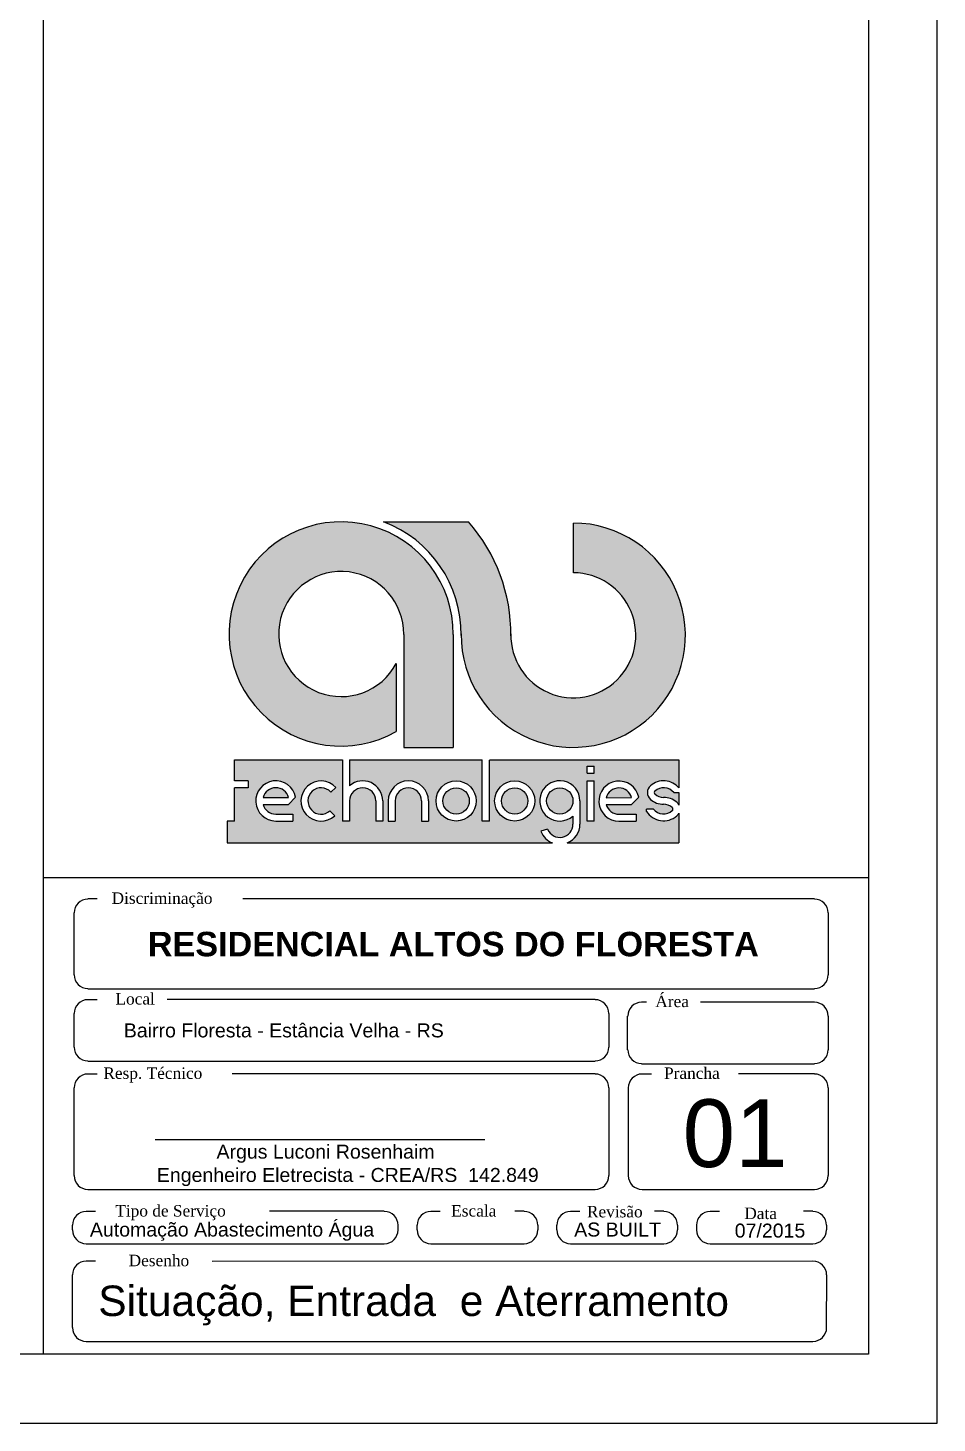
# Model space of a CAD drawing. Header units: millimetres. Extents: x 100 to 940, y 100 to 694.
# Drawn here: x 741.6 to 940, y 100 to 404.3 of the extents above; entities that cross this region are included whole.
import ezdxf

# ---------------------------------------------------------------- set-up
doc = ezdxf.new("R2010")
doc.units = ezdxf.units.MM
doc.layers.add('PRANCHA', color=7, linetype='Continuous')
doc.layers.add('selo', color=7, linetype='Continuous')
doc.styles.get("Standard").update_dxf_attribs({"font": 'arial.ttf'})

msp = doc.modelspace()

# ---------------------------------------------------------------- hatches: boundary and pattern name
at = {"layer": 'selo'}
h = msp.add_hatch(color=256, dxfattribs=at)
h.dxf.hatch_style = 1
h.paths.add_polyline_path([(837.73092, 296.58699), (819.20114, 296.58699, -0.314958049), (836.12145, 271.82395, 2.411144362), (860.60999, 296.31619), (860.60999, 285.47058, -2.451289516), (846.9789, 272.12862, 0.182442526)])
h.paths.add_polyline_path([(840.74664, 244.65273), (811.76705, 244.65273), (811.76705, 239.01739, -0.642985918), (819.02614, 235.70631), (819.02614, 231.32163), (817.51586, 231.32163), (817.51586, 235.70631, 1), (811.76705, 235.70631), (811.76705, 231.32163), (810.25677, 231.32163), (810.25677, 244.65273), (786.64125, 244.65273), (786.64125, 240.09099), (789.65402, 240.09099), (789.65402, 238.58071), (786.62957, 238.58071), (786.62957, 231.32163), (785.08847, 231.32163), (785.08847, 226.53182), (856.07012, 226.53182, -0.214083856), (853.55072, 229.0896), (855.00333, 229.52154, 0.821242108), (860.53482, 230.61795), (860.53482, 232.39523, -4.602019925), (862.0451, 235.70631), (862.0451, 230.61795, -0.309238088), (859.2507, 226.53182), (883.65313, 226.53182), (883.65313, 233.05962, -0.100697015), (883.17412, 232.4407, -0.459879574), (876.59833, 233.42091), (876.59833, 233.93365), (878.08822, 233.93165, 0.427074358), (882.21215, 233.60979, 0.410877251), (882.21379, 234.24323, 0.186202511), (880.31776, 234.97594, -0.181324522), (877.4442, 236.04656, -0.458616022), (877.44233, 239.02144, -0.417740065), (883.65313, 238.54035), (883.65313, 244.65273), (842.28774, 244.65273), (842.28774, 231.31839), (840.74664, 231.31839)])
h.paths.add_polyline_path([(839.41486, 235.70631, -1), (830.64549, 235.70631, -1)], flags=16)
h.paths.add_polyline_path([(837.90458, 235.70631, -1), (832.15577, 235.70631, -1)], flags=0)
h.paths.add_polyline_path([(852.19314, 235.70631, -1), (843.42377, 235.70631, -1)], flags=16)
h.paths.add_polyline_path([(850.68286, 235.70631, -1), (844.93405, 235.70631, -1)], flags=0)
h.paths.add_polyline_path([(828.98419, 235.70631), (828.98419, 231.32163), (827.47391, 231.32163), (827.47391, 235.70631, 1), (821.72511, 235.70631), (821.72511, 231.32163), (820.21483, 231.32163), (820.21483, 235.70631, -1)], flags=16)
h.paths.add_polyline_path([(863.61827, 243.29733), (865.15938, 243.29733), (865.15938, 241.77712), (863.61827, 241.77712)], flags=16)
h.paths.add_polyline_path([(863.61827, 240.09099), (865.15936, 240.09099), (865.15936, 231.28088), (863.61827, 231.28088)], flags=16)
h.paths.add_polyline_path([(874.86985, 236.49168), (873.3363, 234.90736), (867.79109, 234.90736, 0.338023107), (870.5637, 232.79116), (874.30923, 232.79116), (874.30923, 231.28088), (870.5637, 231.28088, -2.123663361)], flags=16)
h.paths.add_polyline_path([(867.78304, 236.39367, -0.767778381), (873.33673, 236.42218)], flags=0)
h.paths.add_polyline_path([(808.77993, 238.65754), (807.66861, 237.63484, 2.414213562), (807.49995, 233.57332), (808.52265, 232.462, -2.414213562)], flags=16)
h.paths.add_polyline_path([(799.98571, 236.53243), (798.45216, 234.94811), (792.90695, 234.94811, 0.338023107), (795.67956, 232.83191), (799.42509, 232.83191), (799.42509, 231.32163), (795.67956, 231.32163, -2.123663361)], flags=16)
h.paths.add_polyline_path([(798.45259, 236.46293), (792.8989, 236.43441, -0.767778381)], flags=0)
h.paths.add_polyline_path([(832.15577, 235.70631, 1), (837.90458, 235.70631, 1)], flags=0)
h.paths.add_polyline_path([(850.68286, 235.70631, 1), (844.93405, 235.70631, 1)], flags=0)
h.paths.add_polyline_path([(854.78601, 235.70631, 1), (860.53482, 235.70631, 1)], flags=17)
h.paths.add_polyline_path([(873.33673, 236.42218, 0.767778381), (867.78304, 236.39367)], flags=0)
h.paths.add_polyline_path([(880.29869, 236.4862, -0.181324522), (883.17226, 235.41558, -0.101013204), (883.65313, 234.79505), (883.65313, 237.52898), (882.52824, 237.53048, 0.427074358), (878.40431, 237.85235, 0.410877251), (878.40267, 237.2189, 0.186202511)], flags=17)
h.paths.add_polyline_path([(798.45259, 236.46293, 0.767778381), (792.8989, 236.43441)], flags=0)
h = msp.add_hatch(color=256, dxfattribs=at)
h.dxf.hatch_style = 1
h.paths.add_polyline_path([(821.97338, 250.81645), (821.97338, 265.66838, -8.182777656), (823.58934, 272.03733), (823.58934, 247.37944), (834.40313, 247.37944), (834.40313, 271.98194, 3.718523852)])
h = msp.add_hatch(color=256, dxfattribs=at)
h.dxf.hatch_style = 1
h.paths.add_polyline_path([(792.8989, 236.43441), (798.45259, 236.46293, 0.767778381)])
h.paths.add_polyline_path([(832.15577, 235.70631, 1), (837.90458, 235.70631, 1)])
h.paths.add_polyline_path([(844.93405, 235.70631, 1), (850.68286, 235.70631, 1)])
h.paths.add_polyline_path([(867.78304, 236.39367), (873.33673, 236.42218, 0.767778381)])

# ---------------------------------------------------------------- linework, layer by layer
for p, q in [((745, 198.72164), (745, 679)), ((745, 219), (925, 219)), ((745, 219), (925, 219))]:
    msp.add_line(p, q)
for points in [[(100, 100), (940, 100), (940, 693.93939), (100, 693.93939)], [(150, 679), (925, 679), (925, 115), (150, 115)], [(745, 115), (745, 219), (925, 219), (925, 115)], [(745, 115), (745, 219), (925, 219), (925, 115)]]:
    msp.add_lwpolyline(points, close=True)
at = {"layer": 'PRANCHA'}
for p, q in [((756.6886, 214.33196), (754.6558, 214.33196)), ((913.2142, 214.33196), (788.44802, 214.33196)), ((751.6066, 211.28276), (751.6066, 197.78275)), ((916.2634, 197.78275), (916.2634, 211.28276)), ((754.6558, 194.73355), (913.2142, 194.73355)), ((754.6558, 192.39581), (756.6886, 192.39581)), ((865.34535, 192.39581), (771.9346, 192.39581)), ((876.56404, 191.83682), (875.50935, 191.83682)), ((913.2142, 191.83682), (888.36239, 191.83682)), ((751.6066, 189.34661), (751.6066, 181.99353)), ((868.39455, 181.99353), (868.39455, 189.34661)), ((872.46015, 181.43454), (872.46015, 188.78762)), ((916.2634, 181.43454), (916.2634, 188.78762)), ((754.6558, 178.94433), (865.34535, 178.94433)), ((875.50935, 178.38534), (913.2142, 178.38534)), ((754.6558, 176.18535), (756.6886, 176.18535)), ((865.34535, 176.18535), (786.12367, 176.18535)), ((875.59992, 176.18535), (877.63272, 176.18535)), ((913.2142, 176.18535), (896.62478, 176.18535)), ((751.6066, 173.13615), (751.6066, 153.9771)), ((868.39455, 153.9771), (868.39455, 173.13615)), ((872.55072, 173.13615), (872.55072, 153.9771)), ((916.2634, 153.9771), (916.2634, 173.13615)), ((769.31317, 161.86188), (841.30143, 161.86188)), ((754.6558, 150.9279), (865.34535, 150.9279)), ((875.59992, 150.9279), (913.2142, 150.9279)), ((754.3087, 146.1976), (756.3415, 146.1976)), ((819.3583, 146.1976), (794.28839, 146.1976)), ((829.5223, 146.1976), (831.5551, 146.1976)), ((849.8503, 146.1976), (847.8175, 146.1976)), ((860.0143, 146.1976), (862.0471, 146.1976)), ((880.3423, 146.1976), (878.3095, 146.1976)), ((890.5063, 146.1976), (892.5391, 146.1976)), ((912.8671, 146.1976), (910.8343, 146.1976)), ((751.2595, 143.1484), (751.2595, 142.132)), ((822.4075, 142.132), (822.4075, 143.1484)), ((826.4731, 143.1484), (826.4731, 142.132)), ((852.8995, 142.132), (852.8995, 143.1484)), ((856.9651, 143.1484), (856.9651, 142.132)), ((883.3915, 142.132), (883.3915, 143.1484)), ((887.4571, 143.1484), (887.4571, 142.132)), ((915.9163, 142.132), (915.9163, 143.1484)), ((754.3087, 139.0828), (819.3583, 139.0828)), ((829.5223, 139.0828), (849.8503, 139.0828)), ((860.0143, 139.0828), (880.3423, 139.0828)), ((890.5063, 139.0828), (912.8671, 139.0828)), ((754.3087, 135.36213), (756.3415, 135.36213)), ((912.89172, 135.31293), (781.78931, 135.22762)), ((751.2595, 132.31293), (751.2595, 120.82451)), ((915.89169, 120.81043), (915.94092, 132.31293)), ((754.3087, 117.82451), (912.89172, 117.82451))]:
    msp.add_line(p, q, dxfattribs=at)
for centre, start, end in [((754.6558, 211.28276), 90, 180), ((913.2142, 211.28276), 0, 90), ((754.6558, 197.78275), 180, 270), ((913.2142, 197.78275), 270, 0), ((754.6558, 189.34661), 90, 180), ((865.34535, 189.34661), 0, 90), ((875.50935, 188.78762), 90, 180), ((913.2142, 188.78762), 0, 90), ((754.6558, 181.99353), 180, 270), ((865.34535, 181.99353), 270, 0), ((875.50935, 181.43454), 180, 270), ((913.2142, 181.43454), 270, 0), ((754.6558, 173.13615), 90, 180), ((865.34535, 173.13615), 0, 90), ((875.59992, 173.13615), 90, 180), ((913.2142, 173.13615), 0, 90), ((754.6558, 153.9771), 180, 270), ((865.34535, 153.9771), 270, 0), ((875.59992, 153.9771), 180, 270), ((913.2142, 153.9771), 270, 0), ((754.3087, 143.1484), 90, 180), ((819.3583, 143.1484), 0, 90), ((829.5223, 143.1484), 90, 180), ((849.8503, 143.1484), 0, 90), ((860.0143, 143.1484), 90, 180), ((880.3423, 143.1484), 0, 90), ((890.5063, 143.1484), 90, 180), ((912.8671, 143.1484), 0, 90), ((754.3087, 142.132), 180, 270), ((819.3583, 142.132), 270, 0), ((829.5223, 142.132), 180, 270), ((849.8503, 142.132), 270, 0), ((860.0143, 142.132), 180, 270), ((880.3423, 142.132), 270, 0), ((890.5063, 142.132), 180, 270), ((912.8671, 142.132), 270, 0), ((754.3087, 132.31293), 90, 180), ((912.89172, 132.31293), 0, 90), ((754.3087, 120.82451), 180, 270), ((912.89172, 120.82451), 270, 0)]:
    msp.add_arc(centre, 3, start, end, dxfattribs=at)
at = {"layer": 'selo'}
for p, q in [((819.20114, 296.58699), (837.73092, 296.58699)), ((860.60999, 285.47058), (860.60999, 296.31619)), ((823.58934, 272.03733), (823.58934, 247.37944)), ((834.40313, 271.98194), (834.40313, 247.37944)), ((821.97338, 265.66838), (821.97338, 250.81645)), ((823.58934, 247.37944), (834.40313, 247.37944)), ((786.64125, 240.09099), (786.64125, 244.65273)), ((786.64125, 244.65273), (810.25677, 244.65273)), ((810.25677, 244.65273), (810.25677, 231.32163)), ((811.76705, 244.65273), (811.76705, 239.01739)), ((811.76705, 244.65273), (840.74664, 244.65273)), ((840.74664, 231.31839), (840.74664, 244.65273)), ((842.28774, 244.65273), (883.65313, 244.65273)), ((842.28774, 231.31839), (842.28774, 244.61782)), ((883.65313, 244.65273), (883.65313, 238.54035)), ((863.61827, 241.77712), (863.61827, 243.29733)), ((863.61827, 243.29733), (865.15938, 243.29733)), ((863.61827, 241.77712), (865.15938, 241.77712)), ((865.15938, 241.77712), (865.15938, 243.29733)), ((786.62957, 231.32163), (786.62957, 238.58071)), ((789.65402, 238.58071), (786.62957, 238.58071)), ((789.65402, 240.09099), (786.64125, 240.09099)), ((789.65402, 240.09099), (789.65402, 238.58071)), ((807.66861, 237.63484), (808.77993, 238.65754)), ((863.61827, 231.28088), (863.61827, 240.09099)), ((863.61827, 240.09099), (865.15936, 240.09099)), ((865.15936, 231.28088), (865.15936, 240.09099)), ((882.52824, 237.53048), (883.65313, 237.52898)), ((883.65313, 237.52898), (883.65313, 234.79505)), ((792.8989, 236.43441), (798.45259, 236.46293)), ((792.90695, 234.94811), (798.45216, 234.94811)), ((798.45216, 234.94811), (799.98571, 236.53243)), ((811.76705, 235.70631), (811.76705, 231.32163)), ((817.51586, 235.70631), (817.51586, 231.32163)), ((819.02614, 235.70631), (819.02614, 231.32163)), ((820.21483, 235.70631), (820.21483, 231.32163)), ((821.72511, 235.70631), (821.72511, 231.32163)), ((827.47391, 235.70631), (827.47391, 231.32163)), ((828.98419, 235.70631), (828.98419, 231.32163)), ((862.0451, 235.70631), (862.0451, 230.61795)), ((867.78304, 236.39367), (873.33673, 236.42218)), ((867.79109, 234.90736), (873.3363, 234.90736)), ((873.3363, 234.90736), (874.86985, 236.49168)), ((786.62957, 231.32163), (785.08847, 231.32163)), ((785.08847, 231.32163), (785.08847, 226.53182)), ((795.67956, 232.83191), (799.42509, 232.83191)), ((795.67956, 231.32163), (799.42509, 231.32163)), ((799.42509, 232.83191), (799.42509, 231.32163)), ((807.49995, 233.57332), (808.52265, 232.462)), ((811.76705, 231.32163), (810.25677, 231.32163)), ((819.02614, 231.32163), (817.51586, 231.32163)), ((820.21483, 231.32163), (821.72511, 231.32163)), ((827.47391, 231.32163), (828.98419, 231.32163)), ((835.56852, 231.3548), (835.03018, 231.32163)), ((842.28774, 231.31839), (840.74664, 231.31839)), ((860.53482, 232.39523), (860.53482, 230.61795)), ((870.5637, 232.79116), (874.30923, 232.79116)), ((874.30923, 232.79116), (874.30923, 231.28088)), ((878.08822, 233.93165), (876.59833, 233.93365)), ((876.59833, 233.42091), (876.59833, 233.93365)), ((883.65313, 233.05962), (883.65313, 226.53182)), ((855.00333, 229.52154), (853.55072, 229.0896)), ((865.15936, 231.28088), (863.61827, 231.28088)), ((870.5637, 231.28088), (874.30923, 231.28088)), ((785.08847, 226.53182), (856.07012, 226.53182)), ((859.2507, 226.53182), (883.65313, 226.53182))]:
    msp.add_line(p, q, dxfattribs=at)
for centre, radius in [((835.03018, 235.70631), 4.38468), ((835.03018, 235.70631), 2.8744), ((847.80846, 235.70631), 4.38468), ((847.80846, 235.70631), 2.8744), ((857.66041, 235.70631), 2.8744)]:
    msp.add_circle(centre, radius, dxfattribs=at)
for centre, radius, start, end in [((809.93514, 272.11862), 24.46838, 359.679954, 299.4715787), ((809.9553, 272.10716), 26.16768, 359.379886, 69.3088487), ((860.58982, 271.84782), 24.46838, 179.3658826, 89.9527777), ((809.9553, 272.10716), 37.0236, 359.354192, 41.3910957), ((809.94702, 272.10926), 13.64251, 359.6979061, 331.8281153), ((860.60999, 271.83636), 13.63422, 178.8137671, 90), ((795.67956, 235.70631), 4.38468, 10.8600627, 270), ((795.67956, 235.70631), 2.8744, 15.2616622, 165.3267614), ((805.55352, 235.68841), 4.38468, 42.6220818, 312.6220818), ((805.55352, 235.68841), 2.8744, 42.6220818, 312.6220818), ((814.64146, 235.70631), 4.38468, 0, 130.9617868), ((814.64146, 235.70631), 2.8744, 0, 180), ((824.59951, 235.70631), 4.38468, 0, 180), ((824.59951, 235.70631), 2.8744, 0, 180), ((857.66041, 235.70631), 4.38468, 0, 310.9617868), ((870.5637, 235.66556), 4.38468, 10.8600627, 270), ((870.5637, 235.66556), 2.8744, 15.2616622, 165.3267614), ((878.72384, 237.5348), 1.96274, 130.7619709, 229.3097647), ((880.31006, 235.71261), 4.3786, 40.2262292, 130.9152227), ((878.72384, 237.5348), 0.45049, 127.1355163, 232.2591483), ((880.31222, 235.71766), 2.86305, 39.285028, 131.7893699), ((795.67956, 235.70631), 2.8744, 195.2942342, 270), ((870.5637, 235.66556), 2.8744, 195.2942342, 270), ((880.30856, 239.3429), 4.36697, 229.0108162, 270.0417665), ((880.30032, 239.30994), 2.82374, 227.7757343, 270.1536499), ((880.30789, 232.11924), 4.36697, 49.0108162, 90.0417665), ((880.31614, 232.1522), 2.82374, 47.7757343, 90.1536499), ((881.89261, 233.92734), 1.96274, 26.237505, 49.3097647), ((880.30639, 235.74952), 4.3786, 212.1282824, 310.9152227), ((880.30423, 235.74447), 2.86305, 219.285028, 311.7893699), ((881.89261, 233.92734), 0.45049, 307.1355163, 52.2591483), ((881.89261, 233.92734), 1.96274, 310.7619709, 333.762495), ((857.66041, 230.61795), 4.38468, 200.3996076, 248.7344026), ((857.66041, 230.61795), 2.8744, 202.4228765, 0), ((857.66041, 230.61795), 4.38468, 291.2655974, 0)]:
    msp.add_arc(centre, radius, start, end, dxfattribs=at)

# ---------------------------------------------------------------- texts
at = {"layer": 'PRANCHA', "attachment_point": 1}
for s, insert, char_height, width in [('\\FTIMES.TTF;Discriminação', (759.83581, 215.74994), 2.5, 101.64), ('\\FTIMES.TTF;Local', (760.68572, 193.79731), 2.5, 81.312), ('\\FTIMES.TTF;Área', (878.50136, 193.23833), 2.5, 81.312), ('\\FTIMES.TTF;Resp. Técnico', (758.03895, 177.5807), 2.5, 101.64), ('\\FTIMES.TTF;Prancha', (880.40261, 177.5807), 2.5, 101.64), ('01', (884.45635, 170.60848), 14.753112, 344.2392795), ('\\FTIMES.TTF;Tipo de Serviço', (760.64334, 147.55588), 2.5, 101.64), ('\\FTIMES.TTF;Escala', (833.95343, 147.55588), 2.5, 40.656), ('{\\Ftimes.ttf|c0;Revisão}', (863.57449, 147.37224), 2.5, 101.64), ('\\FTIMES.TTF;Data', (897.91592, 147.00514), 2.5, 40.656), ('Automação Abastecimento Água', (755.10575, 143.74308), 3.0492, 71.148), ('AS BUILT', (860.79911, 143.74308), 3.0492, 71.148), ('07/2015', (895.83118, 143.51395), 3.0492, 71.148), ('{\\Ftimes.ttf|c0;Desenho}', (763.55567, 136.72042), 2.5, 101.64), ('Situação, Entrada  e Aterramento', (756.92521, 129.99637), 6.64, 331.5846738)]:
    msp.add_mtext(s, dxfattribs=dict(at, insert=insert, char_height=char_height, width=width))
for s, insert, char_height in [('{\\fArial|b1|i0|c0|p34;RESIDENCIAL ALTOS DO FLORESTA}', (767.75036, 207.15307), 5.3361), ('{\\fArial|b0|i0|c0|p34;Bairro Floresta - Estância Velha - RS}', (762.50566, 187.18061), 3.0492), ('           Argus Luconi Rosenhaim\\PEngenheiro Eletrecista - CREA/RS  142.849', (769.71778, 160.73112), 3.0492)]:
    msp.add_mtext(s, dxfattribs=dict(at, insert=insert, char_height=char_height))

doc.saveas('drawing.dxf')
